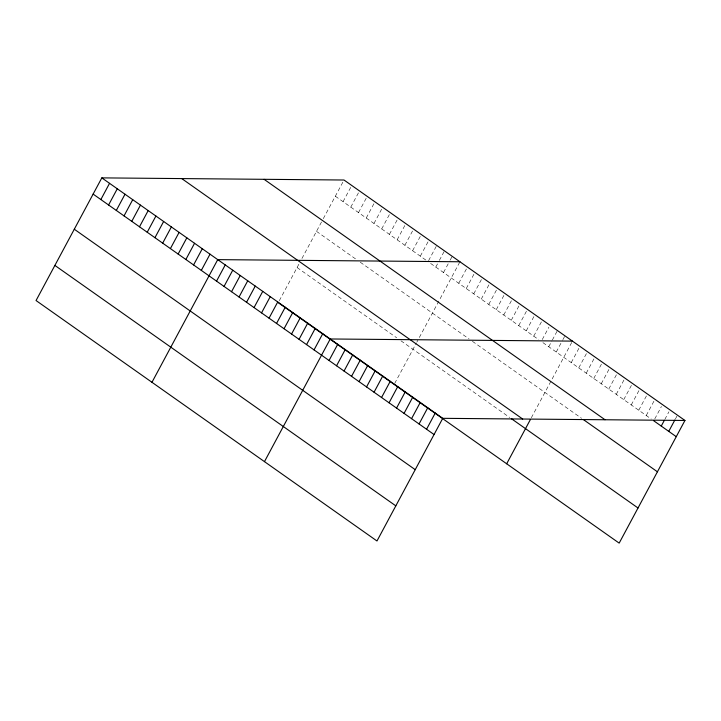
<?xml version="1.0" encoding="UTF-8"?>
<svg xmlns="http://www.w3.org/2000/svg" width="721" height="721" viewBox="0 0 721 721"><rect width="100%" height="100%" fill="white"/><g stroke="black" fill="none" stroke-linecap="round" stroke-linejoin="round"><path stroke-width="0.54" stroke-dasharray="3.6 2.7" d="M279.297 300.72L299.026 263.922M301.937 258.497L322.774 219.644M323.296 218.67L344.016 180.016M343.052 201.673L351.749 185.459M350.785 207.125L359.473 190.912M358.508 212.569L367.205 196.364M366.241 218.021L374.929 201.817M373.965 223.474L382.662 207.26M381.697 228.927L390.385 212.713M389.421 234.37L398.109 218.166M397.154 239.823L405.842 223.609M404.878 245.275L413.566 229.062M412.601 250.719L421.298 234.514M420.334 256.171L429.022 239.967M428.571 260.669L436.241 246.366M435.79 267.076L438.855 261.353M439.368 260.398L444.478 250.863M443.514 272.52L449.652 261.083M450.165 260.128L452.211 256.315M394.684 383.446L416.396 342.962M416.882 342.06L417.856 340.249M419.307 337.536L459.935 261.768M458.745 283.263L467.433 267.049M466.244 288.553L474.941 272.34M473.742 293.844L482.439 277.63M481.249 299.134L489.938 282.92M488.748 304.424L497.436 288.211M496.246 309.715L504.934 293.501M503.745 315.005L512.442 298.791M511.252 320.295L519.94 304.082M518.75 325.577L527.439 309.372M526.249 330.867L534.937 314.662M533.747 336.157L542.444 319.953M542.273 339.546L548.915 327.145M548.753 346.738L551.817 341.015M552.331 340.069L557.441 330.533M556.252 352.028L562.389 340.591M562.894 339.636L564.94 335.824M531.332 417.783L572.447 341.114M571.248 362.609L579.945 346.404M578.756 367.899L587.444 351.686M586.254 373.19L594.942 356.976M593.753 378.48L602.441 362.266M601.251 383.77L609.948 367.557M608.758 389.061L617.446 372.847M616.257 394.351L624.945 378.137M623.755 399.641L632.443 383.428M631.254 404.932L639.951 388.718M638.752 410.213L647.449 394.008M646.259 415.503L654.947 399.299M654.776 418.892L661.427 406.491M664.834 419.415L668.926 411.781M675.406 418.982L676.938 416.116M335.328 196.22L426.345 260.416M430.635 263.435L538.749 339.69M542.913 342.628L651.261 419.036M316.492 231.351L356.85 259.812M360.284 262.237L469.074 338.96M472.408 341.312L581.586 418.306M297.088 267.545L396.685 337.788M400.984 340.817L509.675 417.477"/><path stroke-width="1.08" d="M684.95 420.46L344.016 180.016L101.823 177.88L36.05 300.54L376.984 540.984L442.748 418.324L684.95 420.46L619.177 543.12L278.252 302.676M100.859 199.546L109.547 183.332M108.583 204.989L117.28 188.785M116.315 210.442L125.003 194.228M124.039 215.894L132.727 199.681M131.772 221.338L140.46 205.134M139.495 226.791L148.184 210.586M147.219 232.243L155.916 216.03M154.952 237.696L163.64 221.482M162.676 243.139L171.373 226.935M170.408 248.592L179.096 232.387M178.132 254.044L186.829 237.831M185.865 259.497L194.553 243.283M193.589 264.94L202.286 248.736M201.321 270.393L210.009 254.18M151.969 382.292L217.733 259.632L459.935 261.768M216.543 281.136L225.24 264.922M224.051 286.426L232.739 270.213M231.549 291.717L240.237 275.503M239.048 296.998L247.736 280.793M246.546 302.288L255.243 286.084M254.044 307.579L262.741 291.374M261.552 312.869L270.24 296.664M269.05 318.159L277.738 301.955M276.549 323.45L285.237 307.245M284.047 328.74L292.744 312.535M291.554 334.03L300.242 317.817M299.053 339.321L307.741 323.107M306.551 344.611L315.239 328.397M314.05 349.901L322.747 333.688M264.472 461.638L330.245 338.978L572.447 341.114M329.055 360.482L337.743 344.268M336.554 365.772L345.242 349.559M344.052 371.063L352.749 354.849M351.551 376.344L360.248 360.139M359.058 381.634L367.746 365.43M366.556 386.925L375.244 370.72M374.055 392.215L382.752 376.011M381.553 397.505L390.25 381.301M389.061 402.796L397.749 386.591M396.559 408.086L405.247 391.882M404.057 413.376L412.745 397.163M411.556 418.667L420.253 402.453M419.063 423.957L427.751 407.744M426.562 429.247L435.25 413.034M506.674 463.774L530.359 419.595M661.256 426.084L664.329 420.37M668.755 431.374L674.892 419.937M653.758 420.794L676.262 436.665M264.093 179.313L605.027 419.757M583.253 419.487L657.426 471.795M181.746 178.583L522.68 419.027M511.342 418.649L638.013 507.99M101.823 177.88L442.748 418.324M93.126 194.093L434.06 434.538M74.29 229.224L415.224 469.668M54.886 265.418L395.82 505.854"/></g></svg>
